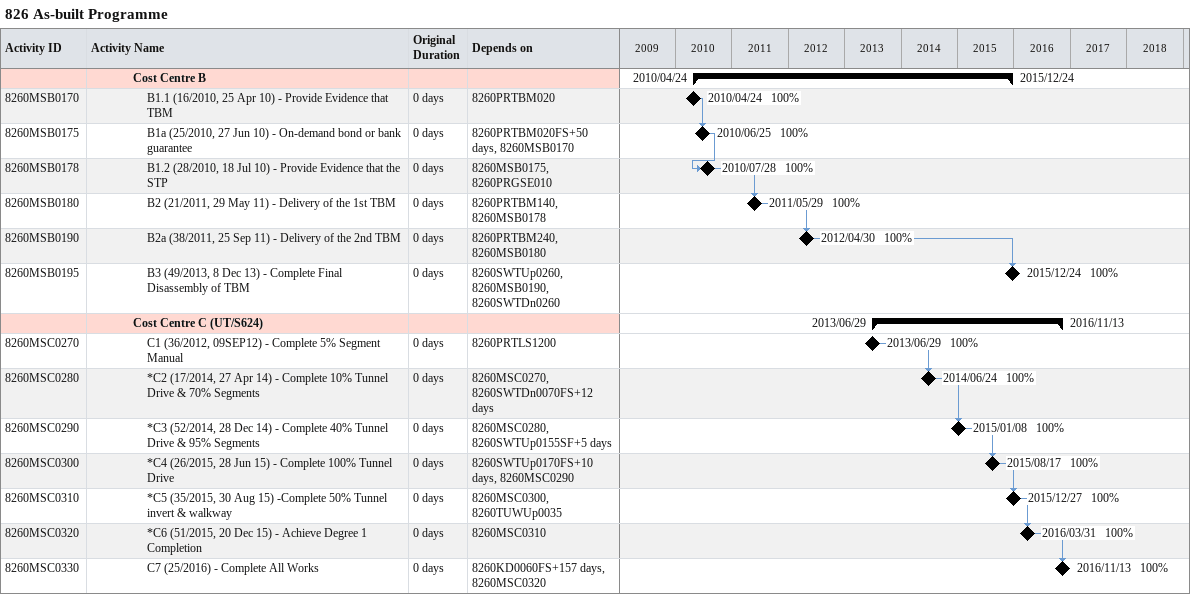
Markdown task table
826 As-built Programme

| ID | Level | Task | Original duration | Start | Finish | Predecessors | % complete |
|---|---|---|---|---|---|---|---|
|  | 4 | **Cost Centre B** |  | 2010-04-24 | 2015-12-24 |  |  |
| 8260MSB0170 | 5 | B1.1 (16/2010, 25 Apr 10) - Provide Evidence that TBM | 0d | 2010-04-24 | 2010-04-24 | 8260PRTBM020 | 100 |
| 8260MSB0175 | 5 | B1a (25/2010, 27 Jun 10) - On-demand bond or bank guarantee | 0d | 2010-06-25 | 2010-06-25 | 8260PRTBM020FS+50d, 8260MSB0170 | 100 |
| 8260MSB0178 | 5 | B1.2 (28/2010, 18 Jul 10) - Provide Evidence that the STP | 0d | 2010-07-28 | 2010-07-28 | 8260MSB0175, 8260PRGSE010 | 100 |
| 8260MSB0180 | 5 | B2 (21/2011, 29 May 11) - Delivery of the 1st TBM | 0d | 2011-05-29 | 2011-05-29 | 8260PRTBM140, 8260MSB0178 | 100 |
| 8260MSB0190 | 5 | B2a (38/2011, 25 Sep 11) - Delivery of the 2nd TBM | 0d | 2012-04-30 | 2012-04-30 | 8260PRTBM240, 8260MSB0180 | 100 |
| 8260MSB0195 | 5 | B3 (49/2013, 8 Dec 13) - Complete Final Disassembly of TBM | 0d | 2015-12-24 | 2015-12-24 | 8260SWTUp0260, 8260MSB0190, 8260SWTDn0260 | 100 |
|  | 4 | **Cost Centre C (UT/S624)** |  | 2013-06-29 | 2016-11-13 |  |  |
| 8260MSC0270 | 5 | C1 (36/2012, 09SEP12) - Complete 5% Segment Manual | 0d | 2013-06-29 | 2013-06-29 | 8260PRTLS1200 | 100 |
| 8260MSC0280 | 5 | *C2 (17/2014, 27 Apr 14) - Complete 10% Tunnel Drive & 70% Segments | 0d | 2014-06-24 | 2014-06-24 | 8260MSC0270, 8260SWTDn0070FS+12d | 100 |
| 8260MSC0290 | 5 | *C3 (52/2014, 28 Dec 14) - Complete 40% Tunnel Drive & 95% Segments | 0d | 2015-01-08 | 2015-01-08 | 8260MSC0280, 8260SWTUp0155SF+5d | 100 |
| 8260MSC0300 | 5 | *C4 (26/2015, 28 Jun 15) - Complete 100% Tunnel Drive | 0d | 2015-08-17 | 2015-08-17 | 8260SWTUp0170FS+10d, 8260MSC0290 | 100 |
| 8260MSC0310 | 5 | *C5 (35/2015, 30 Aug 15) -Complete 50% Tunnel invert & walkway | 0d | 2015-12-27 | 2015-12-27 | 8260MSC0300, 8260TUWUp0035 | 100 |
| 8260MSC0320 | 5 | *C6 (51/2015, 20 Dec 15) - Achieve Degree 1 Completion | 0d | 2016-03-31 | 2016-03-31 | 8260MSC0310 | 100 |
| 8260MSC0330 | 5 | C7 (25/2016) - Complete All Works | 0d | 2016-11-13 | 2016-11-13 | 8260KD0060FS+157d, 8260MSC0320 | 100 |
